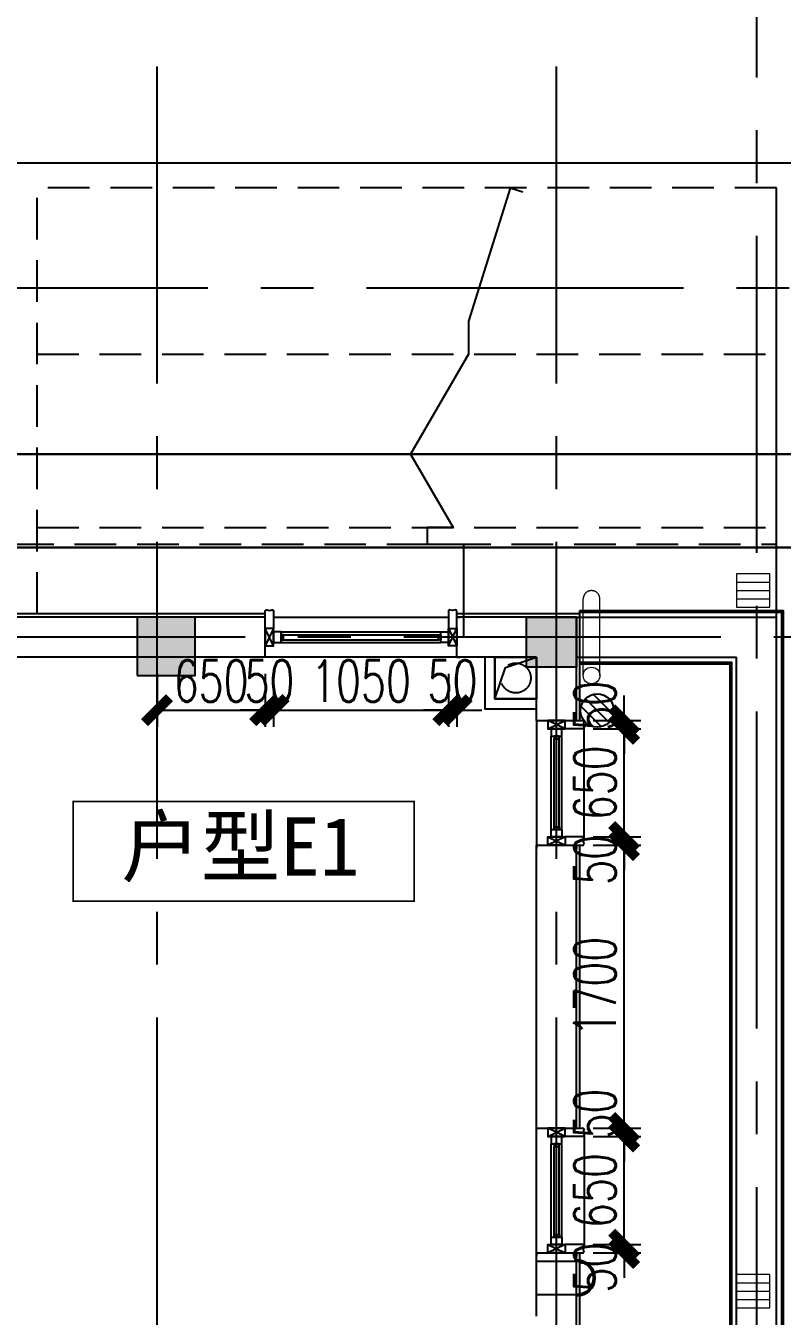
# Model space of a CAD drawing. Extents: x 296441 to 853063, y 459050 to 1117990.
# Drawn here: x 633110 to 637653, y 575747 to 583501 of the extents above; entities that cross this region are included whole.
import ezdxf
from ezdxf.enums import TextEntityAlignment as Align

# ---------------------------------------------------------------- set-up
doc = ezdxf.new("R2010")
doc.units = 0
doc.header["$LTSCALE"] = 1000
for name, pattern in [('14-GRID$0$CENTER2', [28.575, 19.05, -3.175, 3.175, -3.175]), ('B-ROOF01$0$F1-OTLN-ROOF$0$HIDDEN', [0.375, 0.25, -0.125]), ('E1-FL02$0$HIDDEN2', [4.7625, 3.175, -1.5875]), ('E2-E3-FL03$0$E1-FL03$0$HIDDEN', [0.375, 0.25, -0.125]), ('E2-E3-FL03$0$E1-FL03$0$HIDDEN2', [4.7625, 3.175, -1.5875]), ('E2-E3-RF$0$E1-FL03$0$$AUDIT_BAD_LTYPE2', [0]), ('E4-FL01$0$HIDDEN', [0.375, 0.25, -0.125]), ('HIDDEN', [0.375, 0.25, -0.125])]:
    doc.linetypes.add(name, pattern=pattern)
for name, color, linetype in [('0-COL-H1', 170, 'Continuous'), ('14-GRID$0$G-GRID', 9, '14-GRID$0$CENTER2'), ('14-name$0$A-ANNO-IDEN', 2, 'Continuous'), ('A-SLAB-OTLN', 144, 'HIDDEN'), ('C01-RISR-FL01-P$0$P-WSTW-EQPM', 4, 'Continuous'), ('E1-FL02$0$A-HOLE', 211, 'Continuous'), ('E2-E3-FL03$0$E1-FL03$0$A-HOLE-MECH', 222, 'Continuous'), ('E2-E3-FL03$0$E1-FL03$0$A-OVLK', 140, 'Continuous'), ('E2-E3-FL03$0$E1-FL03$0$A-ROOF', 2, 'Continuous'), ('E2-E3-FL03$0$E1-FL03$0$A-SECT-WIND', 155, 'Continuous'), ('E2-E3-FL03$0$E1-FL03$0$A-SECT-WOOD', 17, 'Continuous'), ('E2-E3-FL03$0$E1-FL03$0$A-SLAB-OTLN', 144, 'E2-E3-FL03$0$E1-FL03$0$HIDDEN'), ('E2-E3-FL03$0$E1-FL03$0$A-WALL', 1, 'Continuous'), ('E2-E3-FL03$0$E1-FL03$0$A-WALL-FNSH', 6, 'Continuous'), ('E2-E3-FL03$0$E1-FL03$0$G-XREF', 2, 'Continuous'), ('E2-E3-FL03$0$menchuangtao1$0$A-DETL-STONE', 42, 'Continuous'), ('E2-E3-FL03$0$menchuangtao1$0$A-WALL', 1, 'Continuous'), ('E2-E3-FL03$0$menchuangtao1$0$A_CUR_FRAME', 112, 'Continuous'), ('E4-FL01$0$A-HOLE', 211, 'Continuous'), ('E_OTHER', 7, 'Continuous'), ('F4-FL03$0$AUDIT_I_171201172723-2', 140, 'Continuous'), ('menchuangtao1$0$A-DETL-STONE', 42, 'Continuous'), ('menchuangtao1$0$A-WALL', 1, 'Continuous'), ('menchuangtao1$0$A_CUR_FRAME', 112, 'Continuous'), ('WALL', 242, 'Continuous'), ('ZT1_Dim---标注---PM、LM、DY、JD', 252, 'Continuous')]:
    doc.layers.add(name, color=color, linetype=linetype)
doc.layers.add('E2-E3-FL03$0$E1-FL03$0$A-ANNO-NPLT', color=215, linetype='Continuous', plot=False)
doc.layers.add('E2-E3-FL03$0$E1-FL03$0$P-SEWG-EQPM', color=4, linetype='Continuous', lineweight=0)
doc.styles.add('14-name$0$GOA_03_黑体_1.00', font='simhei.ttf')
doc.styles.add('14-name$0$GOA_04_COMPLEX_1.00', font='complex.shx')
doc.styles.add('C01-RISR-FL01-P$0$hz', font='simplex', dxfattribs={"width": 0.7, "bigfont": 'hztxt'})
doc.styles.add('E2-E3-FL03$0$E1-FL03$0$hz', font='simplex', dxfattribs={"width": 0.7, "bigfont": 'hztxt'})
doc.styles.add('E2-E3-FL03$0$E1-FL03$0$Standard', font='')
doc.styles.add('ZT-DIMSTYLE', font='ROMANS.shx', dxfattribs={"width": 0.7, "bigfont": 'CHINESE.shx'})
doc.styles.get('E2-E3-FL03$0$E1-FL03$0$Standard').set_extended_font_data('SimSun')
doc.dimstyles.new('ZT-DIM100', dxfattribs={"dimscale": 100, "dimtxt": 2.5, "dimasz": 1.5, "dimexe": 1, "dimexo": 1, "dimgap": 0.5, "dimtad": 1, "dimdec": 0, "dimdsep": 46, "dimtxsty": 'ZT-DIMSTYLE', "dimblk": 'ARCHTICK', "dimcen": 2.5, "dimclrd": 175, "dimclre": 175, "dimclrt": 7, "dimazin": 2, "dimtfac": 1, "dimtix": 1, "dimtmove": 2, "dimatfit": 3, "dimfxl": 0, "dimarcsym": 0})

# ---------------------------------------------------------------- blocks, each defined once
blk = doc.blocks.new('E2-E3-FL03$0$menchuangtao1')
at = {"layer": 'E2-E3-FL03$0$menchuangtao1$0$A-DETL-STONE'}
blk.add_lwpolyline([(-10, -52.5), (-10, -159.2, -0.471625), (-15, -162.1, -0.528396), (-19.5, -164.7, 0.241692), (-50.5, -164.7, -0.528396), (-55, -162.1, -0.471625), (-60, -159.2), (-60, -52.5)], format="xyb", close=True, dxfattribs=at)
at = {"layer": 'E2-E3-FL03$0$menchuangtao1$0$A-WALL'}
for p, q in [((-10, 120), (-10, -120)), ((-10, 120), (10, 120)), ((-10, -120), (10, -120))]:
    blk.add_line(p, q, dxfattribs=at)
at = {"layer": 'E2-E3-FL03$0$menchuangtao1$0$A_CUR_FRAME'}
for p, q in [((-60, -52.5), (-10, 52.5)), ((-60, 52.5), (-10, -52.5))]:
    blk.add_line(p, q, dxfattribs=at)
blk.add_lwpolyline([(-10, -52.5), (-10, 52.5), (-60, 52.5), (-60, -52.5)], close=True, dxfattribs=at)
blk = doc.blocks.new('*U429')
at = {"layer": 'E2-E3-FL03$0$E1-FL03$0$A-SECT-WIND'}
for p, q in [((45, 32.5), (605, 32.5)), ((60, 15), (590, 15)), ((45, -32.5), (605, -32.5)), ((60, -15), (590, -15))]:
    blk.add_line(p, q, dxfattribs=at)
at = {"layer": 'E2-E3-FL03$0$E1-FL03$0$A-SECT-WOOD'}
for points in [[(0, 32.5), (45, 32.5), (45, -32.5), (0, -32.5)], [(60, 15), (60, -15), (45, -15), (45, 15)], [(590, 15), (590, -15), (605, -15), (605, 15)], [(650, 32.5), (605, 32.5), (605, -32.5), (650, -32.5)]]:
    blk.add_lwpolyline(points, close=True, dxfattribs=at)
blk = doc.blocks.new('E2-E3-FL03$0$E1-FL03$0$XINFENG-1F2F')
for p, q in [((0, 0), (0, 240)), ((200, 0), (200, 240))]:
    blk.add_line(p, q)
for radius in [110, 100]:
    blk.add_arc((100, 240), radius, 0, 180)
blk = doc.blocks.new('E2-E3-FL03$0$E1-FL03$0$$PS002_0')
at = {"color": 0}
for p, q in [((-0.25, -0.5), (-0.25, 0.5)), ((0, -0.5), (0, 0.5)), ((0.25, -0.5), (0.25, 0.5))]:
    blk.add_line(p, q, dxfattribs=at)
blk.add_lwpolyline([(-0.5, -0.5), (0.5, -0.5), (0.5, 0.5), (-0.5, 0.5)], close=True, dxfattribs=at)
at = {"color": 0, "style": 'E2-E3-FL03$0$E1-FL03$0$hz', "width": 0.7, "flags": 1}
for tag, p in [('UNIT', (0, 0)), ('SPEC', (0, -0.002)), ('WHAT', (0, -0.003))]:
    blk.add_attdef(tag, p, '', height=0.001, dxfattribs=at)
blk = doc.blocks.new('C01-RISR-FL01-P$0$$PS001_0')
for p, q in [((-0.485, -0.123), (0.123, 0.485)), ((-0.354, -0.354), (0.354, 0.354)), ((-0.118, -0.486), (0.486, 0.118))]:
    blk.add_line(p, q)
blk.add_circle((0, 0), 0.5)
at = {"style": 'C01-RISR-FL01-P$0$hz', "width": 0.7, "flags": 1}
for tag, p in [('UNIT', (0, 0)), ('SPEC', (0, -0.002)), ('WHAT', (0, -0.003))]:
    blk.add_attdef(tag, p, '', height=0.001, dxfattribs=at)
blk = doc.blocks.new('*U2360')
at = {"layer": 'E2-E3-FL03$0$E1-FL03$0$A-SECT-WIND'}
for p, q in [((45, 32.5), (1005, 32.5)), ((60, 15), (990, 15)), ((45, -32.5), (1005, -32.5)), ((60, -15), (990, -15))]:
    blk.add_line(p, q, dxfattribs=at)
at = {"layer": 'E2-E3-FL03$0$E1-FL03$0$A-SECT-WOOD'}
for points in [[(0, 32.5), (45, 32.5), (45, -32.5), (0, -32.5)], [(60, 15), (60, -15), (45, -15), (45, 15)], [(990, 15), (990, -15), (1005, -15), (1005, 15)], [(1050, 32.5), (1005, 32.5), (1005, -32.5), (1050, -32.5)]]:
    blk.add_lwpolyline(points, close=True, dxfattribs=at)
blk = doc.blocks.new('menchuangtao1')
at = {"layer": 'menchuangtao1$0$A-DETL-STONE'}
blk.add_lwpolyline([(-10, -52.5), (-10, -159.2, -0.471625), (-15, -162.1, -0.528396), (-19.5, -164.7, 0.241692), (-50.5, -164.7, -0.528396), (-55, -162.1, -0.471625), (-60, -159.2), (-60, -52.5)], format="xyb", close=True, dxfattribs=at)
at = {"layer": 'menchuangtao1$0$A-WALL'}
for p, q in [((-10, 120), (-10, -120)), ((-10, 120), (10, 120)), ((-10, -120), (10, -120))]:
    blk.add_line(p, q, dxfattribs=at)
at = {"layer": 'menchuangtao1$0$A_CUR_FRAME'}
for p, q in [((-60, -52.5), (-10, 52.5)), ((-60, 52.5), (-10, -52.5))]:
    blk.add_line(p, q, dxfattribs=at)
blk.add_lwpolyline([(-10, -52.5), (-10, 52.5), (-60, 52.5), (-60, -52.5)], close=True, dxfattribs=at)
blk = doc.blocks.new('20200416111305')
at = {"layer": 'E2-E3-FL03$0$E1-FL03$0$A-OVLK'}
blk.add_line((0, 120), (1050, 120), dxfattribs=at)
at = {"layer": 'F4-FL03$0$AUDIT_I_171201172723-2'}
blk.add_line((1100, -120), (-50, -120), dxfattribs=at)
at = {"extrusion": (0, 0, -1), "xscale": -1, "zscale": -1, "rotation": 180}
blk.add_blockref('menchuangtao1', (60, 0), dxfattribs=at)
at = {"extrusion": (0, 0, -1), "zscale": -1, "rotation": 180}
blk.add_blockref('menchuangtao1', (-1110, 0), dxfattribs=at)
at = {"layer": 'E2-E3-FL03$0$E1-FL03$0$G-XREF', "extrusion": (0, 0, -1), "zscale": -1, "rotation": 180}
blk.add_blockref('*U2360', (0, 0), dxfattribs=at)
blk = doc.blocks.new('GGGGW23')
at = {"layer": 'A-SLAB-OTLN', "linetype": 'B-ROOF01$0$F1-OTLN-ROOF$0$HIDDEN'}
for p, q in [((934607.2, 409007.7), (930167.2, 409007.7)), ((930167.2, 406447.7), (930167.2, 409007.7)), ((930167.2, 408007.7), (934607.2, 408007.7)), ((930167.2, 406967.7), (934607.2, 406967.7)), ((930017.2, 406867.7), (934607.2, 406867.7))]:
    blk.add_line(p, q, dxfattribs=at)
at = {"layer": 'E1-FL02$0$A-HOLE', "linetype": 'E1-FL02$0$HIDDEN2'}
blk.add_lwpolyline([(933167.2, 405937.7), (932917.2, 405937.7), (932917.2, 406187.7), (933167.2, 406187.7)], close=True, dxfattribs=at)
blk.add_lwpolyline([(932917.2, 405937.7), (932979.7, 406125.2), (933167.2, 406187.7)], dxfattribs=at)
at = {"layer": 'E2-E3-FL03$0$E1-FL03$0$A-ANNO-NPLT'}
blk.add_lwpolyline([(933084.8, 408982.4), (933008.4, 409006.3), (932758.9, 408207.7), (932758.9, 408007.7), (932408.9, 407407.7), (932665.5, 406967.7), (932508.9, 406967.7), (932508.9, 406867.7), (932728.9, 406867.7), (932728.9, 406307.7)], dxfattribs=at)
at = {"layer": 'E2-E3-FL03$0$E1-FL03$0$A-OVLK'}
for p, q in [((933427.2, 406147.7), (933427.2, 406467.7)), ((933167.2, 405807.7), (933167.2, 405057.7)), ((933452.2, 405099.6), (933452.2, 405765.8)), ((933167.2, 402607.7), (933167.2, 403357.7)), ((933452.2, 403315.8), (933452.2, 402649.6))]:
    blk.add_line(p, q, dxfattribs=at)
for points in [[(933427.2, 406467.7), (934647.2, 406467.7), (934647.2, 398047.7), (930427.2, 398047.7)], [(933427.2, 406457.7), (934637.2, 406457.7), (934637.2, 398057.7), (930427.2, 398057.7)], [(933427.2, 406157.7), (934337.2, 406157.7), (934337.2, 398357.7), (930427.2, 398357.7)], [(933427.2, 406147.7), (934327.2, 406147.7), (934327.2, 398367.7), (930427.2, 398367.7)]]:
    blk.add_lwpolyline(points, dxfattribs=at)
at = {"layer": 'E2-E3-FL03$0$E1-FL03$0$A-ROOF'}
for p, q in [((930017.2, 407407.7), (934757.2, 407407.7)), ((934757.2, 406847.7), (930017.2, 406847.7))]:
    blk.add_line(p, q, dxfattribs=at)
blk.add_lwpolyline([(930017.2, 406447.7), (930017.2, 409157.7), (934757.2, 409157.7), (934757.2, 406307.7), (934647.2, 406307.7)], dxfattribs=at)
for points in [[(934757.2, 407407.7), (930017.2, 407407.7), (930017.2, 409157.7), (934757.2, 409157.7)], [(930017.2, 406847.7), (934757.2, 406847.7), (934757.2, 407407.7), (930017.2, 407407.7)]]:
    blk.add_lwpolyline(points, close=True, dxfattribs=at)
at = {"layer": 'E2-E3-FL03$0$E1-FL03$0$A-SLAB-OTLN', "linetype": 'E2-E3-RF$0$E1-FL03$0$$AUDIT_BAD_LTYPE2'}
for p, q in [((934607.2, 396707.7), (934607.2, 409007.7)), ((934367.2, 398327.7), (934367.2, 406187.7))]:
    blk.add_line(p, q, dxfattribs=at)
at = {"layer": 'E2-E3-FL03$0$E1-FL03$0$A-SLAB-OTLN', "linetype": 'E2-E3-FL03$0$E1-FL03$0$HIDDEN2'}
for p, q in [((930167.2, 407407.7), (934607.2, 407407.7)), ((933407.2, 406427.7), (934607.2, 406427.7)), ((933407.2, 406187.7), (934367.2, 406187.7))]:
    blk.add_line(p, q, dxfattribs=at)
at = {"layer": 'E2-E3-FL03$0$E1-FL03$0$A-WALL'}
for p, q in [((931537.2, 406427.7), (929482.2, 406427.7)), ((933407.2, 406427.7), (932687.2, 406427.7)), ((933407.2, 405807.7), (933407.2, 406427.7)), ((931587.2, 406187.7), (929482.2, 406187.7)), ((933167.2, 406187.7), (932637.2, 406187.7)), ((933167.2, 405807.7), (933167.2, 406187.7)), ((933167.2, 403357.7), (933167.2, 405057.7)), ((933407.2, 403357.7), (933407.2, 405057.7)), ((933167.2, 402227.7), (933167.2, 402607.7)), ((933407.2, 401787.7), (933407.2, 402607.7))]:
    blk.add_line(p, q, dxfattribs=at)
at = {"layer": 'E2-E3-FL03$0$E1-FL03$0$A-WALL-FNSH'}
for p, q in [((931537.2, 406447.7), (929762.2, 406447.7)), ((931587.2, 406447.7), (931587.2, 406427.7)), ((932637.2, 406447.7), (932637.2, 406417.5)), ((933427.2, 406447.7), (932687.2, 406447.7)), ((933427.2, 405807.7), (933427.2, 406447.7)), ((933427.2, 403357.7), (933427.2, 405057.7)), ((933427.2, 401767.7), (933427.2, 402607.7))]:
    blk.add_line(p, q, dxfattribs=at)
at = {"layer": 'E2-E3-FL03$0$E1-FL03$0$P-SEWG-EQPM', "linetype": 'E2-E3-FL03$0$E1-FL03$0$HIDDEN2'}
for p, q in [((933447.2, 406077.7), (933447.2, 406537.7)), ((933547.2, 406077.7), (933547.2, 406537.7))]:
    blk.add_line(p, q, dxfattribs=at)
at = {"layer": 'E2-E3-FL03$0$E1-FL03$0$P-SEWG-EQPM'}
blk.add_circle((933497.2, 406077.7), 50, dxfattribs=at)
at = {"layer": 'E2-E3-FL03$0$E1-FL03$0$P-SEWG-EQPM', "linetype": 'E2-E3-FL03$0$E1-FL03$0$HIDDEN2'}
blk.add_arc((933497.2, 406537.7), 50, 0, 180, dxfattribs=at)
at = {"layer": 'E4-FL01$0$A-HOLE', "linetype": 'E4-FL01$0$HIDDEN'}
blk.add_circle((933042.2, 406062.7), 90, dxfattribs=at)
at = {"layer": 'WALL'}
for points in [[(932857.2, 406187.7), (932857.2, 405877.7), (933167.2, 405877.7)], [(932917.2, 406187.7), (932917.2, 405937.7), (933167.2, 405937.7)]]:
    blk.add_lwpolyline(points, dxfattribs=at)
at = {"ltscale": 1000}
blk.add_blockref('20200416111305', (931587.2, 406307.7), dxfattribs=at)
at = {"layer": 'C01-RISR-FL01-P$0$P-WSTW-EQPM', "xscale": 199.9999999999991, "yscale": 199.9999999999991, "zscale": 199.9999999999991, "rotation": 90.00000055700053}
blk.add_blockref('C01-RISR-FL01-P$0$$PS001_0', (933531.8, 405866.6), dxfattribs=at)
at = {"layer": 'E2-E3-FL03$0$E1-FL03$0$A-HOLE-MECH', "xscale": -1, "rotation": 270}
blk.add_blockref('E2-E3-FL03$0$E1-FL03$0$XINFENG-1F2F', (933167.2, 402357.7), dxfattribs=at)
at = {"layer": 'E2-E3-FL03$0$E1-FL03$0$G-XREF', "rotation": 90}
for name, p in [('E2-E3-FL03$0$menchuangtao1', (933287.2, 405817.7)), ('*U429', (933287.2, 405107.7)), ('E2-E3-FL03$0$menchuangtao1', (933287.2, 403367.7)), ('*U429', (933287.2, 402657.7))]:
    blk.add_blockref(name, p, dxfattribs=at)
at = {"layer": 'E2-E3-FL03$0$E1-FL03$0$G-XREF', "xscale": -1, "rotation": 90}
for p in [(933287.2, 405047.7), (933287.2, 402597.7)]:
    blk.add_blockref('E2-E3-FL03$0$menchuangtao1', p, dxfattribs=at)
at = {"layer": 'E2-E3-FL03$0$E1-FL03$0$P-SEWG-EQPM', "xscale": 200, "yscale": 200, "zscale": 200, "rotation": 270}
for p in [(934467.2, 406587.7), (934467.2, 402377.7)]:
    blk.add_blockref('E2-E3-FL03$0$E1-FL03$0$$PS002_0', p, dxfattribs=at)
at = {"style": 'E2-E3-FL03$0$E1-FL03$0$Standard', "flags": 9}
for tag in ['YSIZE', 'XSIZE']:
    blk.add_attdef(tag, (931417.2, 404207.7, 0), '', height=0.5, rotation=90, dxfattribs=at)
blk = doc.blocks.new('*U2129')
at = {"const_width": 10}
blk.add_lwpolyline([(-1025, 0), (1025, 0), (1025, -600), (-1025, -600)], close=True, dxfattribs=at)
at = {"style": '14-name$0$GOA_04_COMPLEX_1.00', "width": 0.8}
blk.add_attdef('房间编号', text='', height=300, dxfattribs=at).set_placement((-532.4, -480.6), align=Align.CENTER)
blk = doc.blocks.new('_ArchTick')
at = {"color": 0, "linetype": 'ByBlock', "const_width": 0.4}
blk.add_lwpolyline([(-0.5, -0.5), (0.5, 0.5)], dxfattribs=at)
blk = doc.blocks.new('*D1244')
at = {"layer": 'Defpoints', "color": 0, "ltscale": 1000, "transparency": 16777216}
for p in [(636418.5, 579327.2), (636703.9, 579327.2), (636418.5, 579277.2)]:
    blk.add_point(p, dxfattribs=at)
at = {"layer": 'ZT1_Dim---标注---PM、LM、DY、JD', "color": 175, "linetype": 'ByBlock', "lineweight": -2, "ltscale": 1000, "transparency": 16777216}
for p, q in [((636703.9, 579327.2), (636703.9, 579477.2)), ((636518.5, 579327.2), (636803.9, 579327.2)), ((636703.9, 579277.2), (636703.9, 579327.2)), ((636518.5, 579277.2), (636803.9, 579277.2)), ((636703.9, 579277.2), (636703.9, 579127.2))]:
    blk.add_line(p, q, dxfattribs=at)
at = {"layer": 'ZT1_Dim---标注---PM、LM、DY、JD', "color": 175, "lineweight": -2, "ltscale": 1000, "transparency": 16777216, "xscale": 150, "yscale": 150, "zscale": 150}
for p, rotation in [((636703.9, 579327.2), 270), ((636703.9, 579277.2), 90)]:
    blk.add_blockref('_ArchTick', p, dxfattribs=dict(at, rotation=rotation))
at = {"layer": 'ZT1_Dim---标注---PM、LM、DY、JD', "color": 7, "ltscale": 1000, "transparency": 16777216, "insert": (636528.9, 579414.7), "char_height": 250, "attachment_point": 5, "rotation": 90, "style": 'ZT-DIMSTYLE'}
blk.add_mtext('50', dxfattribs=at)
blk = doc.blocks.new('*D1245')
at = {"layer": 'Defpoints', "color": 0, "ltscale": 1000, "transparency": 16777216}
for p in [(636418.5, 579277.2), (636703.9, 579277.2), (636418.5, 578627.2)]:
    blk.add_point(p, dxfattribs=at)
at = {"layer": 'ZT1_Dim---标注---PM、LM、DY、JD', "color": 175, "linetype": 'ByBlock', "lineweight": -2, "ltscale": 1000, "transparency": 16777216}
for p, q in [((636518.5, 579277.2), (636803.9, 579277.2)), ((636703.9, 578627.2), (636703.9, 579277.2)), ((636518.5, 578627.2), (636803.9, 578627.2))]:
    blk.add_line(p, q, dxfattribs=at)
at = {"layer": 'ZT1_Dim---标注---PM、LM、DY、JD', "color": 175, "lineweight": -2, "ltscale": 1000, "transparency": 16777216, "xscale": 150, "yscale": 150, "zscale": 150}
for p, rotation in [((636703.9, 579277.2), 90), ((636703.9, 578627.2), 270)]:
    blk.add_blockref('_ArchTick', p, dxfattribs=dict(at, rotation=rotation))
at = {"layer": 'ZT1_Dim---标注---PM、LM、DY、JD', "color": 7, "ltscale": 1000, "transparency": 16777216, "insert": (636528.9, 578952.2), "char_height": 250, "attachment_point": 5, "rotation": 90, "style": 'ZT-DIMSTYLE'}
blk.add_mtext('650', dxfattribs=at)
blk = doc.blocks.new('*D1246')
at = {"layer": 'Defpoints', "color": 0, "ltscale": 1000, "transparency": 16777216}
for p in [(636418.5, 578627.2), (636703.9, 578627.2), (636418.5, 578577.2)]:
    blk.add_point(p, dxfattribs=at)
at = {"layer": 'ZT1_Dim---标注---PM、LM、DY、JD', "color": 175, "linetype": 'ByBlock', "lineweight": -2, "ltscale": 1000, "transparency": 16777216}
for p, q in [((636703.9, 578627.2), (636703.9, 578777.2)), ((636518.5, 578627.2), (636803.9, 578627.2)), ((636703.9, 578577.2), (636703.9, 578627.2)), ((636518.5, 578577.2), (636803.9, 578577.2)), ((636703.9, 578577.2), (636703.9, 578427.2))]:
    blk.add_line(p, q, dxfattribs=at)
at = {"layer": 'ZT1_Dim---标注---PM、LM、DY、JD', "color": 175, "lineweight": -2, "ltscale": 1000, "transparency": 16777216, "xscale": 150, "yscale": 150, "zscale": 150}
for p, rotation in [((636703.9, 578627.2), 270), ((636703.9, 578577.2), 90)]:
    blk.add_blockref('_ArchTick', p, dxfattribs=dict(at, rotation=rotation))
at = {"layer": 'ZT1_Dim---标注---PM、LM、DY、JD', "color": 7, "ltscale": 1000, "transparency": 16777216, "insert": (636528.9, 578489.7), "char_height": 250, "attachment_point": 5, "rotation": 90, "style": 'ZT-DIMSTYLE'}
blk.add_mtext('50', dxfattribs=at)
blk = doc.blocks.new('*D1247')
at = {"layer": 'Defpoints', "color": 0, "ltscale": 1000, "transparency": 16777216}
for p in [(636418.5, 578577.2), (636703.9, 578577.2), (636418.5, 576877.2)]:
    blk.add_point(p, dxfattribs=at)
at = {"layer": 'ZT1_Dim---标注---PM、LM、DY、JD', "color": 175, "linetype": 'ByBlock', "lineweight": -2, "ltscale": 1000, "transparency": 16777216}
for p, q in [((636518.5, 578577.2), (636803.9, 578577.2)), ((636703.9, 576877.2), (636703.9, 578577.2)), ((636518.5, 576877.2), (636803.9, 576877.2))]:
    blk.add_line(p, q, dxfattribs=at)
at = {"layer": 'ZT1_Dim---标注---PM、LM、DY、JD', "color": 175, "lineweight": -2, "ltscale": 1000, "transparency": 16777216, "xscale": 150, "yscale": 150, "zscale": 150}
for p, rotation in [((636703.9, 578577.2), 90), ((636703.9, 576877.2), 270)]:
    blk.add_blockref('_ArchTick', p, dxfattribs=dict(at, rotation=rotation))
at = {"layer": 'ZT1_Dim---标注---PM、LM、DY、JD', "color": 7, "ltscale": 1000, "transparency": 16777216, "insert": (636528.9, 577727.2), "char_height": 250, "attachment_point": 5, "rotation": 90, "style": 'ZT-DIMSTYLE'}
blk.add_mtext('1700', dxfattribs=at)
blk = doc.blocks.new('*D1248')
at = {"layer": 'Defpoints', "color": 0, "ltscale": 1000, "transparency": 16777216}
for p in [(636418.5, 576877.2), (636418.5, 576827.2), (636703.9, 576877.2)]:
    blk.add_point(p, dxfattribs=at)
at = {"layer": 'ZT1_Dim---标注---PM、LM、DY、JD', "color": 175, "linetype": 'ByBlock', "lineweight": -2, "ltscale": 1000, "transparency": 16777216}
for p, q in [((636703.9, 576877.2), (636703.9, 577027.2)), ((636518.5, 576877.2), (636803.9, 576877.2)), ((636518.5, 576827.2), (636803.9, 576827.2)), ((636703.9, 576827.2), (636703.9, 576877.2)), ((636703.9, 576827.2), (636703.9, 576677.2))]:
    blk.add_line(p, q, dxfattribs=at)
at = {"layer": 'ZT1_Dim---标注---PM、LM、DY、JD', "color": 175, "lineweight": -2, "ltscale": 1000, "transparency": 16777216, "xscale": 150, "yscale": 150, "zscale": 150}
for p, rotation in [((636703.9, 576877.2), 270), ((636703.9, 576827.2), 90)]:
    blk.add_blockref('_ArchTick', p, dxfattribs=dict(at, rotation=rotation))
at = {"layer": 'ZT1_Dim---标注---PM、LM、DY、JD', "color": 7, "ltscale": 1000, "transparency": 16777216, "insert": (636528.9, 576964.7), "char_height": 250, "attachment_point": 5, "rotation": 90, "style": 'ZT-DIMSTYLE'}
blk.add_mtext('50', dxfattribs=at)
blk = doc.blocks.new('*D1249')
at = {"layer": 'Defpoints', "color": 0, "ltscale": 1000, "transparency": 16777216}
for p in [(636418.5, 576827.2), (636703.9, 576827.2), (636418.5, 576177.2, 0)]:
    blk.add_point(p, dxfattribs=at)
at = {"layer": 'ZT1_Dim---标注---PM、LM、DY、JD', "color": 175, "linetype": 'ByBlock', "lineweight": -2, "ltscale": 1000, "transparency": 16777216}
for p, q in [((636518.5, 576827.2), (636803.9, 576827.2)), ((636703.9, 576177.2), (636703.9, 576827.2)), ((636518.5, 576177.2), (636803.9, 576177.2))]:
    blk.add_line(p, q, dxfattribs=at)
at = {"layer": 'ZT1_Dim---标注---PM、LM、DY、JD', "color": 175, "lineweight": -2, "ltscale": 1000, "transparency": 16777216, "xscale": 150, "yscale": 150, "zscale": 150}
for p, rotation in [((636703.9, 576827.2), 90), ((636703.9, 576177.2), 270)]:
    blk.add_blockref('_ArchTick', p, dxfattribs=dict(at, rotation=rotation))
at = {"layer": 'ZT1_Dim---标注---PM、LM、DY、JD', "color": 7, "ltscale": 1000, "transparency": 16777216, "insert": (636528.9, 576502.2), "char_height": 250, "attachment_point": 5, "rotation": 90, "style": 'ZT-DIMSTYLE'}
blk.add_mtext('650', dxfattribs=at)
blk = doc.blocks.new('*D1250')
at = {"layer": 'Defpoints', "color": 0, "ltscale": 1000, "transparency": 16777216}
for p in [(636418.5, 576177.2, 0), (636418.5, 576127.2, 0), (636703.9, 576177.2)]:
    blk.add_point(p, dxfattribs=at)
at = {"layer": 'ZT1_Dim---标注---PM、LM、DY、JD', "color": 175, "linetype": 'ByBlock', "lineweight": -2, "ltscale": 1000, "transparency": 16777216}
for p, q in [((636703.9, 576177.2), (636703.9, 576327.2)), ((636518.5, 576177.2), (636803.9, 576177.2)), ((636518.5, 576127.2), (636803.9, 576127.2)), ((636703.9, 576127.2), (636703.9, 576177.2)), ((636703.9, 576127.2), (636703.9, 575977.2))]:
    blk.add_line(p, q, dxfattribs=at)
at = {"layer": 'ZT1_Dim---标注---PM、LM、DY、JD', "color": 175, "lineweight": -2, "ltscale": 1000, "transparency": 16777216, "xscale": 150, "yscale": 150, "zscale": 150}
for p, rotation in [((636703.9, 576177.2), 270), ((636703.9, 576127.2), 90)]:
    blk.add_blockref('_ArchTick', p, dxfattribs=dict(at, rotation=rotation))
at = {"layer": 'ZT1_Dim---标注---PM、LM、DY、JD', "color": 7, "ltscale": 1000, "transparency": 16777216, "insert": (636528.9, 576039.7), "char_height": 250, "attachment_point": 5, "rotation": 90, "style": 'ZT-DIMSTYLE'}
blk.add_mtext('50', dxfattribs=at)
blk = doc.blocks.new('*D2365')
at = {"layer": 'Defpoints', "color": 0, "ltscale": 1000, "transparency": 16777216}
for p in [(635648.5, 579707.2), (635698.5, 579707.2), (635698.5, 579389.1)]:
    blk.add_point(p, dxfattribs=at)
at = {"layer": 'ZT1_Dim---标注---PM、LM、DY、JD', "color": 175, "linetype": 'ByBlock', "lineweight": -2, "ltscale": 1000, "transparency": 16777216}
for p, q in [((635648.5, 579607.2), (635648.5, 579289.1)), ((635698.5, 579607.2), (635698.5, 579289.1)), ((635648.5, 579389.1), (635498.5, 579389.1)), ((635648.5, 579389.1), (635698.5, 579389.1)), ((635698.5, 579389.1), (635848.5, 579389.1))]:
    blk.add_line(p, q, dxfattribs=at)
at = {"layer": 'ZT1_Dim---标注---PM、LM、DY、JD', "color": 175, "lineweight": -2, "ltscale": 1000, "transparency": 16777216, "xscale": 150, "yscale": 150, "zscale": 150}
blk.add_blockref('_ArchTick', (635648.5, 579389.1), dxfattribs=at)
at = {"layer": 'ZT1_Dim---标注---PM、LM、DY、JD', "color": 175, "lineweight": -2, "ltscale": 1000, "transparency": 16777216, "xscale": 150, "yscale": 150, "zscale": 150, "rotation": 180}
blk.add_blockref('_ArchTick', (635698.5, 579389.1), dxfattribs=at)
at = {"layer": 'ZT1_Dim---标注---PM、LM、DY、JD', "color": 7, "ltscale": 1000, "transparency": 16777216, "insert": (635673.5, 579564.1), "char_height": 250, "attachment_point": 5, "style": 'ZT-DIMSTYLE'}
blk.add_mtext('50', dxfattribs=at)
blk = doc.blocks.new('*D2366')
at = {"layer": 'Defpoints', "color": 0, "ltscale": 1000, "transparency": 16777216}
for p in [(634548.5, 579707.2), (634598.5, 579707.2), (634598.5, 579389.1)]:
    blk.add_point(p, dxfattribs=at)
at = {"layer": 'ZT1_Dim---标注---PM、LM、DY、JD', "color": 175, "linetype": 'ByBlock', "lineweight": -2, "ltscale": 1000, "transparency": 16777216}
for p, q in [((634548.5, 579607.2), (634548.5, 579289.1)), ((634598.5, 579607.2), (634598.5, 579289.1)), ((634548.5, 579389.1), (634398.5, 579389.1)), ((634548.5, 579389.1), (634598.5, 579389.1)), ((634598.5, 579389.1), (634748.5, 579389.1))]:
    blk.add_line(p, q, dxfattribs=at)
at = {"layer": 'ZT1_Dim---标注---PM、LM、DY、JD', "color": 175, "lineweight": -2, "ltscale": 1000, "transparency": 16777216, "xscale": 150, "yscale": 150, "zscale": 150}
blk.add_blockref('_ArchTick', (634548.5, 579389.1), dxfattribs=at)
at = {"layer": 'ZT1_Dim---标注---PM、LM、DY、JD', "color": 175, "lineweight": -2, "ltscale": 1000, "transparency": 16777216, "xscale": 150, "yscale": 150, "zscale": 150, "rotation": 180}
blk.add_blockref('_ArchTick', (634598.5, 579389.1), dxfattribs=at)
at = {"layer": 'ZT1_Dim---标注---PM、LM、DY、JD', "color": 7, "ltscale": 1000, "transparency": 16777216, "insert": (634573.5, 579564.1), "char_height": 250, "attachment_point": 5, "style": 'ZT-DIMSTYLE'}
blk.add_mtext('50', dxfattribs=at)
blk = doc.blocks.new('*D2417')
at = {"layer": 'Defpoints', "color": 0, "ltscale": 1000, "transparency": 16777216}
for p in [(633898.5, 579707.2), (634548.5, 579707.2), (634548.5, 579389.1)]:
    blk.add_point(p, dxfattribs=at)
at = {"layer": 'ZT1_Dim---标注---PM、LM、DY、JD', "color": 175, "linetype": 'ByBlock', "lineweight": -2, "ltscale": 1000, "transparency": 16777216}
for p, q in [((633898.5, 579607.2), (633898.5, 579289.1)), ((634548.5, 579607.2), (634548.5, 579289.1)), ((633898.5, 579389.1), (634548.5, 579389.1))]:
    blk.add_line(p, q, dxfattribs=at)
at = {"layer": 'ZT1_Dim---标注---PM、LM、DY、JD', "color": 175, "lineweight": -2, "ltscale": 1000, "transparency": 16777216, "xscale": 150, "yscale": 150, "zscale": 150, "rotation": 180}
blk.add_blockref('_ArchTick', (633898.5, 579389.1), dxfattribs=at)
at = {"layer": 'ZT1_Dim---标注---PM、LM、DY、JD', "color": 175, "lineweight": -2, "ltscale": 1000, "transparency": 16777216, "xscale": 150, "yscale": 150, "zscale": 150}
blk.add_blockref('_ArchTick', (634548.5, 579389.1), dxfattribs=at)
at = {"layer": 'ZT1_Dim---标注---PM、LM、DY、JD', "color": 7, "ltscale": 1000, "transparency": 16777216, "insert": (634223.5, 579564.1), "char_height": 250, "attachment_point": 5, "style": 'ZT-DIMSTYLE'}
blk.add_mtext('650', dxfattribs=at)
blk = doc.blocks.new('*D2418')
at = {"layer": 'Defpoints', "color": 0, "ltscale": 1000, "transparency": 16777216}
for p in [(634598.5, 579707.2), (635648.5, 579707.2), (635648.5, 579389.1)]:
    blk.add_point(p, dxfattribs=at)
at = {"layer": 'ZT1_Dim---标注---PM、LM、DY、JD', "color": 175, "linetype": 'ByBlock', "lineweight": -2, "ltscale": 1000, "transparency": 16777216}
for p, q in [((634598.5, 579607.2), (634598.5, 579289.1)), ((635648.5, 579607.2), (635648.5, 579289.1)), ((634598.5, 579389.1), (635648.5, 579389.1))]:
    blk.add_line(p, q, dxfattribs=at)
at = {"layer": 'ZT1_Dim---标注---PM、LM、DY、JD', "color": 175, "lineweight": -2, "ltscale": 1000, "transparency": 16777216, "xscale": 150, "yscale": 150, "zscale": 150, "rotation": 180}
blk.add_blockref('_ArchTick', (634598.5, 579389.1), dxfattribs=at)
at = {"layer": 'ZT1_Dim---标注---PM、LM、DY、JD', "color": 175, "lineweight": -2, "ltscale": 1000, "transparency": 16777216, "xscale": 150, "yscale": 150, "zscale": 150}
blk.add_blockref('_ArchTick', (635648.5, 579389.1), dxfattribs=at)
at = {"layer": 'ZT1_Dim---标注---PM、LM、DY、JD', "color": 7, "ltscale": 1000, "transparency": 16777216, "insert": (635123.5, 579564.1), "char_height": 250, "attachment_point": 5, "style": 'ZT-DIMSTYLE'}
blk.add_mtext('1050', dxfattribs=at)

msp = doc.modelspace()

# ---------------------------------------------------------------- linework, layer by layer
at = {"layer": '0-COL-H1', "elevation": 0}
for points in [[(633778.4, 579597.2), (634128.4, 579597.2), (634128.4, 579947.2), (633778.4, 579947.2)], [(636118.4, 579947.2), (636418.4, 579947.2), (636418.4, 579647.2), (636118.4, 579647.2)]]:
    msp.add_lwpolyline(points, close=True, dxfattribs=at)
at = {"layer": '0-COL-H1', "color": 254}
for points in [[(634128.4, 579947.2, 0), (634128.4, 579597.2, 0), (633778.4, 579947.2, 0), (633778.4, 579597.2, 0)], [(636418.4, 579647.2, 0), (636418.4, 579947.2, 0), (636118.4, 579647.2, 0), (636118.4, 579947.2, 0)]]:
    msp.add_solid(points, dxfattribs=at)
at = {"layer": '14-GRID$0$G-GRID', "color": 8, "ltscale": 0.1}
for p, q in [((633898.5, 575637.5), (633898.5, 590811)), ((636298.5, 575637.5), (636298.5, 590811)), ((637498.5, 590811), (637498.5, 558052.5)), ((595151, 581927.2), (674432.5, 581927.2)), ((674432.5, 579827.2), (595151, 579827.2))]:
    msp.add_line(p, q, dxfattribs=at)

# ---------------------------------------------------------------- block references
at = {"layer": '14-name$0$A-ANNO-IDEN'}
ref = msp.add_blockref('*U2129', (634418.8, 578840.3), dxfattribs=dict(at, xscale=-1))
ref.add_attrib('房间编号', '户型E1', dxfattribs={"layer": '0', "height": 350, "style": '14-name$0$GOA_03_黑体_1.00'}).set_placement((634399.6, 578394.6), align=Align.CENTER)
at = {"layer": 'E_OTHER'}
msp.add_blockref('GGGGW23', (-296988.8, 173519.5), dxfattribs=at)

# ---------------------------------------------------------------- texts
at = {"layer": '0-COL-H1', "style": 'E2-E3-FL03$0$E1-FL03$0$Standard', "flags": 9}
for tag, s in [('YSIZE', '1231'), ('XSIZE', '1500')]:
    msp.add_attdef(tag, (634428.4, 577727.2), s, height=0.5, rotation=90, dxfattribs=at)

# ---------------------------------------------------------------- dimensions: what is measured, and where the dimension line sits
at = {"layer": 'ZT1_Dim---标注---PM、LM、DY、JD', "ltscale": 1000}
for base, p1, p2, picture, middle in [((634548.5, 579389.1), (633898.5, 579707.2), (634548.5, 579707.2), '*D2417', (634223.5, 579564.1)), ((634598.5, 579389.1), (634548.5, 579707.2), (634598.5, 579707.2), '*D2366', (634573.5, 579564.1)), ((635648.5, 579389.1), (634598.5, 579707.2), (635648.5, 579707.2), '*D2418', (635123.5, 579564.1)), ((635698.5, 579389.1), (635648.5, 579707.2), (635698.5, 579707.2), '*D2365', (635673.5, 579564.1))]:
    dim = msp.add_linear_dim(base=base, p1=p1, p2=p2, dimstyle='ZT-DIM100', dxfattribs=at)
    dim.commit()
    dim.dimension.update_dxf_attribs({"geometry": picture, "text_midpoint": middle})
for base, p1, p2, picture, middle in [((636703.9, 579327.2, 0), (636418.5, 579277.2, 0), (636418.5, 579327.2, 0), '*D1244', (636528.9, 579414.7, 0)), ((636703.9, 578627.2, 0), (636418.5, 578577.2, 0), (636418.5, 578627.2, 0), '*D1246', (636528.9, 578489.7, 0)), ((636703.9, 576877.2, 0), (636418.5, 576827.2, 0), (636418.5, 576877.2, 0), '*D1248', (636528.9, 576964.7, 0)), ((636703.9, 576177.2, 0), (636418.5, 576127.2), (636418.5, 576177.2), '*D1250', (636528.9, 576039.7, 0))]:
    dim = msp.add_linear_dim(base=base, p1=p1, p2=p2, angle=90, dimstyle='ZT-DIM100', dxfattribs=at)
    dim.commit()
    dim.dimension.update_dxf_attribs({"geometry": picture, "text_midpoint": middle, "dimtype": 160})
for base, p1, p2, picture, middle in [((636703.9, 579277.2, 0), (636418.5, 578627.2, 0), (636418.5, 579277.2, 0), '*D1245', (636528.9, 578952.2, 0)), ((636703.9, 578577.2, 0), (636418.5, 576877.2, 0), (636418.5, 578577.2, 0), '*D1247', (636528.9, 577727.2, 0)), ((636703.9, 576827.2, 0), (636418.5, 576177.2), (636418.5, 576827.2, 0), '*D1249', (636528.9, 576502.2, 0))]:
    dim = msp.add_linear_dim(base=base, p1=p1, p2=p2, angle=90, dimstyle='ZT-DIM100', dxfattribs=at)
    dim.commit()
    dim.dimension.update_dxf_attribs({"geometry": picture, "text_midpoint": middle})

doc.saveas('drawing.dxf')
